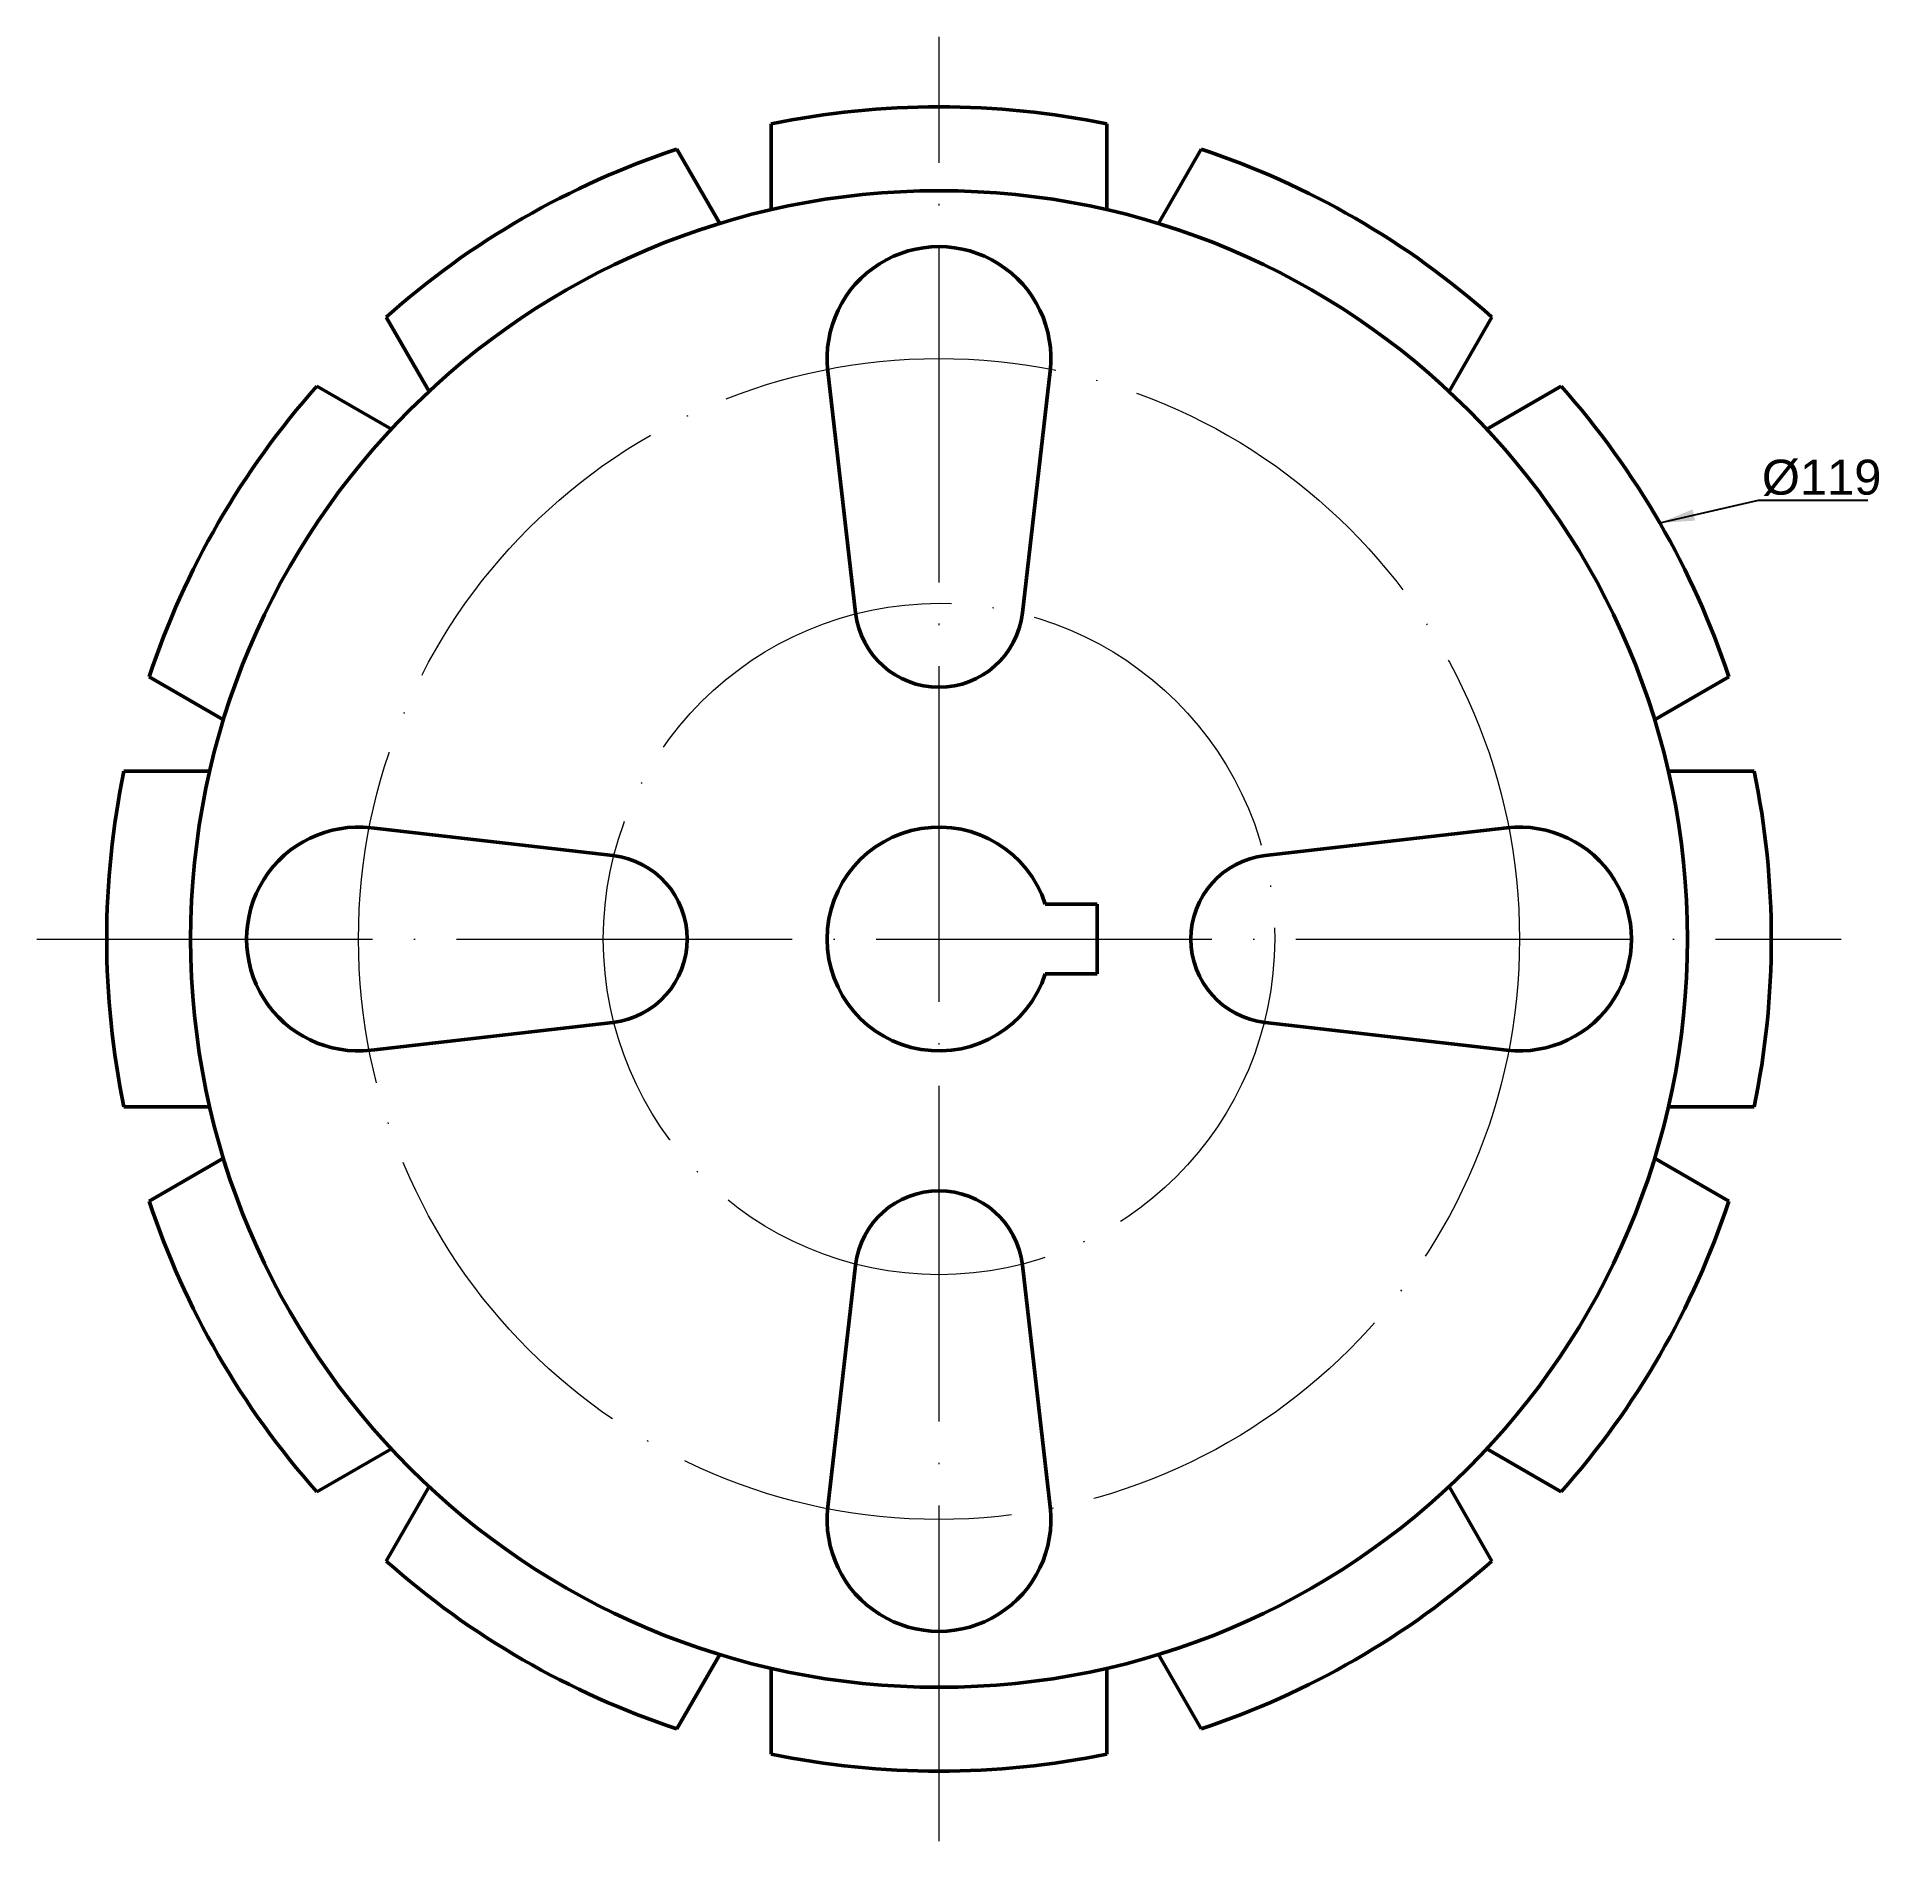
# Model space of a CAD drawing. Header units: millimetres. Extents: x 2433 to 2564, y 518 to 647.
import ezdxf

# ---------------------------------------------------------------- set-up
doc = ezdxf.new("R2010")
doc.units = ezdxf.units.MM
doc.linetypes.add('ACAD_ISO04W100', pattern=[30, 24, -2.95, 0.1, -2.95])
for name, color, linetype, lineweight, true_color in [('Contornos Visibles', 7, 'Continuous', 50, 0xffffff), ('Cotas', 1, 'Continuous', 20, 0xff0000), ('Ejes de revolución', 6, 'ACAD_ISO04W100', 20, 0xff00ff)]:
    doc.layers.add(name, color=color, linetype=linetype, lineweight=lineweight, true_color=true_color)
doc.styles.get("Standard").update_dxf_attribs({"font": ''})
doc.styles.add('textstyle0', font='')
doc.styles.get('Standard').set_extended_font_data('txt')
doc.styles.get('textstyle0').set_extended_font_data('Arial')
doc.dimstyles.get("Standard").update_dxf_attribs({"dimtxt": 2.5, "dimasz": 2.5, "dimexe": 1.25, "dimexo": 0.625, "dimtad": 1, "dimtxsty": 'Standard', "dimcen": 2.5, "dimadec": 0, "dimazin": 0, "dimtfac": 1, "dimtmove": 0, "dimatfit": 3, "dimfxl": 1, "dimarcsym": 0})

msp = doc.modelspace()

# ---------------------------------------------------------------- linework, layer by layer
at = {"layer": 'Contornos Visibles'}
for p, q in [((2485.04, 634.94), (2485.04, 641.08)), ((2509.04, 634.94), (2509.04, 641.08)), ((2481.37, 633.95), (2478.3, 639.27)), ((2512.72, 633.95), (2515.79, 639.27)), ((2460.58, 621.95), (2457.51, 627.27)), ((2533.5, 621.95), (2536.57, 627.27)), ((2489.1, 623.39), (2491.08, 606.11)), ((2504.99, 623.39), (2503, 606.11)), ((2457.89, 619.26), (2452.57, 622.33)), ((2536.2, 619.26), (2541.51, 622.33)), ((2445.89, 598.48), (2440.57, 601.55)), ((2548.2, 598.48), (2553.51, 601.55)), ((2444.91, 594.8), (2438.77, 594.8)), ((2549.18, 594.8), (2555.32, 594.8)), ((2456.46, 590.75), (2473.73, 588.76)), ((2537.63, 590.75), (2520.36, 588.76)), ((2504.64, 585.3), (2508.34, 585.3)), ((2508.34, 580.3), (2508.34, 585.3)), ((2504.64, 580.3), (2508.34, 580.3)), ((2456.46, 574.85), (2473.73, 576.84)), ((2537.63, 574.85), (2520.36, 576.84)), ((2444.91, 570.8), (2438.77, 570.8)), ((2549.18, 570.8), (2555.32, 570.8)), ((2445.89, 567.12), (2440.57, 564.05)), ((2548.2, 567.12), (2553.51, 564.05)), ((2489.1, 542.21), (2491.08, 559.49)), ((2504.99, 542.21), (2503, 559.49)), ((2457.89, 546.34), (2452.57, 543.27)), ((2536.2, 546.34), (2541.51, 543.27)), ((2460.58, 543.65), (2457.51, 538.33)), ((2533.5, 543.65), (2536.57, 538.33)), ((2481.37, 531.65), (2478.3, 526.33)), ((2512.72, 531.65), (2515.79, 526.33)), ((2485.04, 530.66), (2485.04, 524.52)), ((2509.04, 530.66), (2509.04, 524.52))]:
    msp.add_line(p, q, dxfattribs=at)
msp.add_circle((2497.04, 582.8), 53.5, dxfattribs=at)
for centre, radius, start, end in [((2497.04, 582.8), 59.5, 78.3647, 101.6353), ((2497.04, 582.8), 59.5, 108.3647, 131.6353), ((2497.04, 582.8), 59.5, 48.3647, 71.6353), ((2497.04, 624.3), 8, 353.4376, 186.5624), ((2497.04, 582.8), 59.5, 138.3647, 161.6353), ((2497.04, 582.8), 59.5, 18.3647, 41.6353), ((2497.04, 606.8), 6, 186.5624, 353.4376), ((2497.04, 582.8), 59.5, 168.3647, 191.6353), ((2497.04, 582.8), 59.5, 348.3647, 11.6353), ((2455.54, 582.8), 8, 83.4376, 276.5624), ((2497.04, 582.8), 8, 18.21, 341.79), ((2538.54, 582.8), 8, 263.4376, 96.5624), ((2473.04, 582.8), 6, 276.5624, 83.4376), ((2521.04, 582.8), 6, 96.5624, 263.4376), ((2497.04, 582.8), 59.5, 198.3647, 221.6353), ((2497.04, 558.8), 6, 6.5624, 173.4376), ((2497.04, 582.8), 59.5, 318.3647, 341.6353), ((2497.04, 541.3), 8, 173.4376, 6.5624), ((2497.04, 582.8), 59.5, 228.3647, 251.6353), ((2497.04, 582.8), 59.5, 288.3647, 311.6353), ((2497.04, 582.8), 59.5, 258.3647, 281.6353)]:
    msp.add_arc(centre, radius, start, end, dxfattribs=at)
at = {"layer": 'Ejes de revolución'}
for p, q in [((2497.04, 518.3), (2497.04, 647.3)), ((2432.54, 582.8), (2561.54, 582.8))]:
    msp.add_line(p, q, dxfattribs=at)
for radius in [41.5, 24]:
    msp.add_circle((2497.04, 582.8), radius, dxfattribs=at)

# ---------------------------------------------------------------- texts
at = {"layer": 'Cotas', "insert": (2555.87, 617.07), "char_height": 2.5, "attachment_point": 1, "style": 'textstyle0'}
msp.add_mtext('%%c119', dxfattribs=at)

# ---------------------------------------------------------------- leaders
at = {"layer": 'Cotas'}
msp.add_leader([(2548.57, 612.55), (2555.62, 614.18), (2563.44, 614.18)], dimstyle='Standard', override={"dimscale": 1}, dxfattribs=at)

doc.saveas('drawing.dxf')
